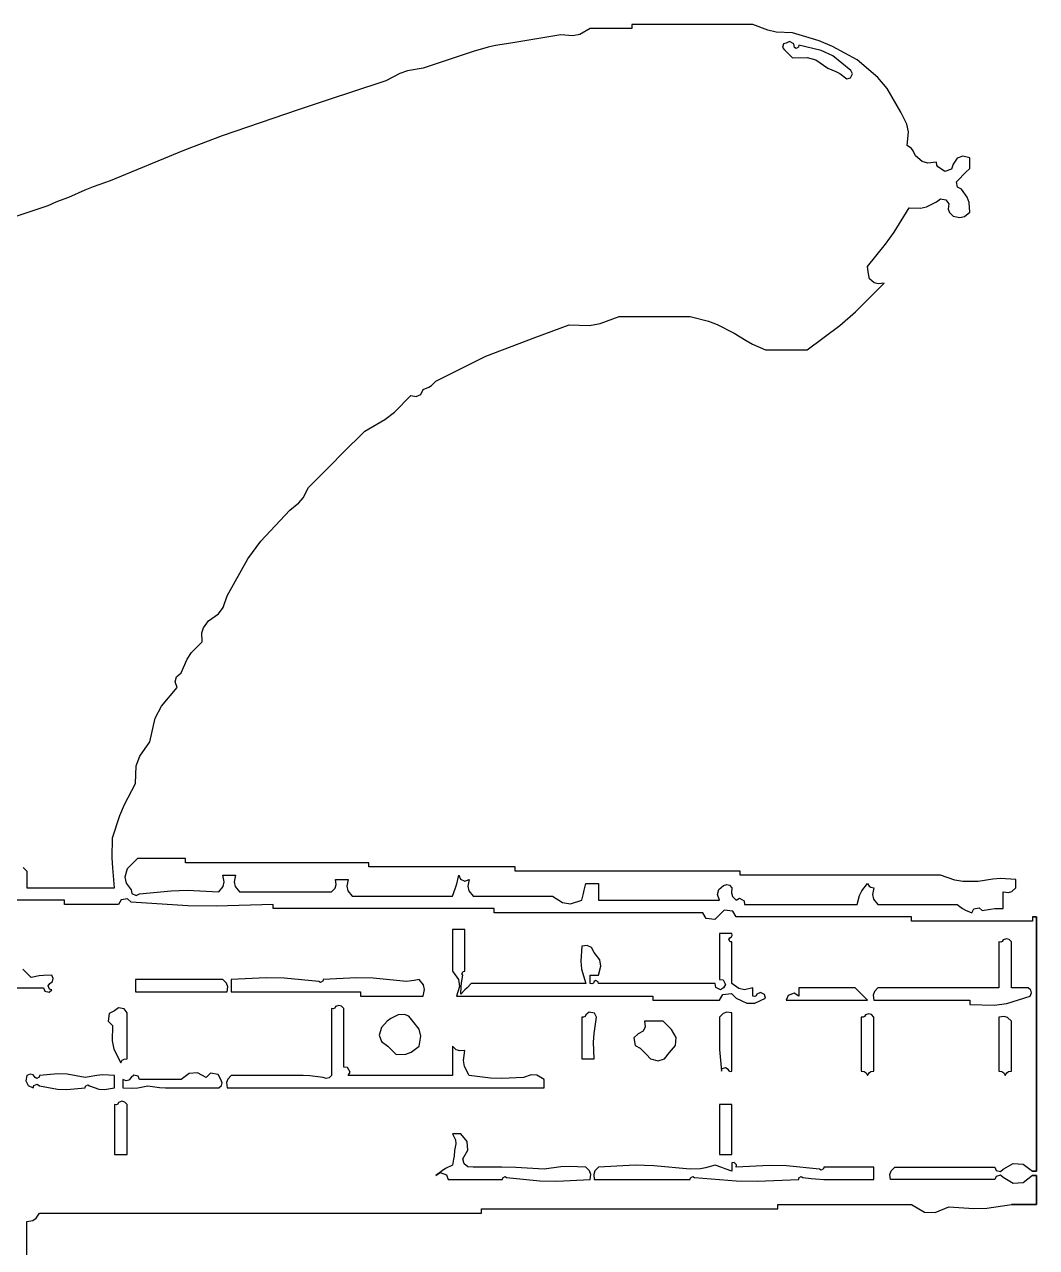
# Model space of a CAD drawing. Header units: metres. Extents: x 1 to 830, y -1 to 533.
# Drawn here: x 587.4 to 830, y 234.7 to 528 of the extents above; entities that cross this region are included whole.
import ezdxf

# ---------------------------------------------------------------- set-up
doc = ezdxf.new("R2010")
doc.units = ezdxf.units.M

msp = doc.modelspace()

# ---------------------------------------------------------------- linework, layer by layer
for p, q in [((744.6, 528), (733, 528)), ((733, 528), (733, 527.6)), ((750.4, 528), (744.6, 528)), ((762, 528), (750.4, 528)), ((765.619736, 526.593761), (762, 528)), ((716, 525.5), (711.2, 524.7)), ((718.851737, 525.240006), (716, 525.5)), ((720.505194, 525.594318), (718.851737, 525.240006)), ((723, 527), (720.505194, 525.594318)), ((727, 527), (723, 527)), ((729, 527), (727, 527)), ((733, 527), (729, 527)), ((733, 527.6), (733, 527.4)), ((733, 527.4), (733, 527)), ((767.620537, 526.17254), (765.619736, 526.593761)), ((771.5, 526), (767.620537, 526.17254)), ((777.939123, 524.066688), (771.5, 526)), ((698.544694, 522.51742), (695, 521.5)), ((700.358017, 522.920381), (698.544694, 522.51742)), ((704, 523.5), (700.358017, 522.920381)), ((708.8, 524.3), (704, 523.5)), ((711.2, 524.7), (708.8, 524.3)), ((769.387057, 523.344113), (769.103178, 522.492476)), ((769.103178, 522.492476), (769.5, 522)), ((770, 523.5), (769.387057, 523.344113)), ((770.810619, 523.878018), (770, 523.5)), ((771.816043, 523.375306), (770.810619, 523.878018)), ((772, 522.5), (771.816043, 523.375306)), ((772.385435, 522.273197), (772, 522.5)), ((772.950181, 522.55557), (772.385435, 522.273197)), ((773, 523), (772.950181, 522.55557)), ((778.407655, 521.768225), (773, 523)), ((781.107934, 522.737832), (777.939123, 524.066688)), ((787, 519.5), (781.107934, 522.737832)), ((690.2, 519.9), (687.8, 519.1)), ((695, 521.5), (690.2, 519.9)), ((769.5, 522), (770.3, 521.2)), ((770.3, 521.2), (770.7, 520.8)), ((770.7, 520.8), (771.5, 520)), ((771.5, 520), (775.042865, 520.090056)), ((775.042865, 520.090056), (777.070042, 519.493827)), ((777.070042, 519.493827), (780, 517.5)), ((781.156506, 520.448776), (778.407655, 521.768225)), ((785.5, 517), (781.156506, 520.448776)), ((791.960298, 515.253184), (787, 519.5)), ((677.38407, 516.216994), (674, 514.5)), ((679.262547, 516.843153), (677.38407, 516.216994)), ((683, 517.5), (679.262547, 516.843153)), ((687.8, 519.1), (683, 517.5)), ((780, 517.5), (781.905003, 516.718358)), ((781.905003, 516.718358), (782.829925, 516.204512)), ((782.829925, 516.204512), (784.5, 515)), ((785.375306, 515.183957), (785.878018, 516.189381)), ((785.878018, 516.189381), (785.5, 517)), ((674, 514.5), (665.6, 511.7)), ((784.5, 515), (785.375306, 515.183957)), ((794.173112, 512.618881), (791.960298, 515.253184)), ((665.6, 511.7), (661.4, 510.3)), ((797.5, 507), (794.173112, 512.618881)), ((653, 507.5), (634.799822, 501.25552)), ((661.4, 510.3), (653, 507.5)), ((798.933458, 504.076783), (797.5, 507)), ((799.277114, 502.243949), (798.933458, 504.076783)), ((799, 499), (799.277114, 502.243949)), ((634.799822, 501.25552), (625.782871, 497.849116)), ((800.014744, 498.218786), (799, 499)), ((625.782871, 497.849116), (608, 490.5)), ((800.460589, 497.66148), (800.014744, 498.218786)), ((801, 496.5), (800.460589, 497.66148)), ((802.569958, 495.123326), (801, 496.5)), ((810.974073, 495.903988), (810, 494.5)), ((812.342939, 496.417313), (810.974073, 495.903988)), ((814, 496), (812.342939, 496.417313)), ((814, 495), (814, 496)), ((803.931499, 494.714864), (802.569958, 495.123326)), ((806, 495), (803.931499, 494.714864)), ((806.096452, 494.285369), (806, 495)), ((806.377438, 493.86389), (806.096452, 494.285369)), ((807, 493.5), (806.377438, 493.86389)), ((808.033404, 492.770565), (807, 493.5)), ((809.610937, 493.296409), (808.033404, 492.770565)), ((810, 494.5), (809.610937, 493.296409)), ((813, 492.5), (814, 493.5)), ((814, 494.5), (814, 495)), ((814, 493.5), (814, 494.5)), ((608, 490.5), (603.928905, 489.09068)), ((810.83607, 490.225922), (811.5, 491)), ((811.089419, 488.959176), (810.83607, 490.225922)), ((811.5, 491), (812.5, 492)), ((812.5, 492), (813, 492.5)), ((601.919979, 488.28711), (598, 486.5)), ((603.928905, 489.09068), (601.919979, 488.28711)), ((812, 488.5), (811.089419, 488.959176)), ((813.389425, 486.615989), (812, 488.5)), ((593, 484.5), (582.2, 480.9)), ((594.974874, 485.360158), (593, 484.5)), ((595.976706, 485.760891), (594.974874, 485.360158)), ((598, 486.5), (595.976706, 485.760891)), ((795.841612, 478.17109), (799.5, 484)), ((799.5, 484), (802.167326, 483.926708)), ((802.167326, 483.926708), (803.63452, 484.265291)), ((803.63452, 484.265291), (806, 485.5)), ((806, 485.5), (806.993591, 486.20198)), ((806.993591, 486.20198), (808.287786, 485.986281)), ((808.287786, 485.986281), (809, 485)), ((809, 485), (808.857211, 483.743174)), ((813.85472, 485.336428), (813.389425, 486.615989)), ((814, 483), (813.85472, 485.336428)), ((808.857211, 483.743174), (809.131673, 482.919788)), ((809.131673, 482.919788), (810, 482)), ((810, 482), (811.618374, 481.682407)), ((811.618374, 481.682407), (812.721479, 481.958183)), ((812.721479, 481.958183), (814, 483)), ((793.82733, 475.351095), (795.841612, 478.17109)), ((789.5, 470), (793.82733, 475.351095)), ((789.644637, 468.792076), (789.5, 470)), ((789.74506, 468.18954), (789.644637, 468.792076)), ((790, 467), (789.74506, 468.18954)), ((791.096318, 466.041831), (790, 467)), ((786.600962, 459.062906), (793.5, 466)), ((792.062962, 465.765647), (791.096318, 466.041831)), ((793.5, 466), (792.062962, 465.765647)), ((725.450403, 456.273395), (730, 458)), ((730, 458), (736.8, 458)), ((736.8, 458), (740.2, 458)), ((740.2, 458), (747, 458)), ((747, 458), (751.343207, 456.843905)), ((782.859259, 455.826838), (786.600962, 459.062906)), ((709.996958, 453.008125), (718, 456)), ((718, 456), (722.863653, 455.842271)), ((722.863653, 455.842271), (725.450403, 456.273395)), ((751.343207, 456.843905), (753.488442, 456.026673)), ((753.488442, 456.026673), (757.5, 454)), ((775, 450), (782.859259, 455.826838)), ((705.99695, 451.508122), (709.996958, 453.008125)), ((757.5, 454), (760.373095, 452.181945)), ((760.373095, 452.181945), (761.889614, 451.373135)), ((698, 448.5), (705.99695, 451.508122)), ((761.889614, 451.373135), (765, 450)), ((765, 450), (769, 450)), ((769, 450), (771, 450)), ((771, 450), (775, 450)), ((690.8, 444.9), (693.2, 446.1)), ((693.2, 446.1), (698, 448.5)), ((686, 442.5), (690.8, 444.9)), ((682.390448, 439.304824), (683, 440.5)), ((683, 440.5), (684.34922, 441.009514)), ((684.34922, 441.009514), (685.010749, 441.450533)), ((685.010749, 441.450533), (686, 442.5)), ((676.102521, 435.033936), (680, 439)), ((680, 439), (681.321872, 438.770536)), ((681.321872, 438.770536), (682.390448, 439.304824)), ((673.820988, 433.270933), (676.102521, 435.033936)), ((669, 430.5), (673.820988, 433.270933)), ((663.6, 425.1), (669, 430.5)), ((655.5, 417), (660.9, 422.4)), ((660.9, 422.4), (663.6, 425.1)), ((654.196405, 414.474007), (655.5, 417)), ((653.217836, 413.277978), (654.196405, 414.474007)), ((644.055961, 404.082432), (651, 411.5)), ((651, 411.5), (653.217836, 413.277978)), ((640.968587, 399.863021), (644.055961, 404.082432)), ((636, 391), (640.968587, 399.863021)), ((635.046336, 388.155615), (636, 391)), ((633.963583, 386.711945), (635.046336, 388.155615)), ((630.298142, 383.292506), (631.5, 385)), ((631.5, 385), (633.963583, 386.711945)), ((629.936519, 382.087096), (630.298142, 383.292506)), ((630, 380), (629.936519, 382.087096)), ((627.45862, 377.442387), (630, 380)), ((625, 372.5), (626.38342, 375.829587)), ((626.38342, 375.829587), (627.45862, 377.442387)), ((623.865158, 371.587787), (625, 372.5)), ((623.518379, 370.37406), (623.865158, 371.587787)), ((624, 369), (623.518379, 370.37406)), ((620.239411, 364.566269), (624, 369)), ((618.790631, 361.66871), (620.239411, 364.566269)), ((617.5, 356), (618.790631, 361.66871)), ((615.036872, 352.551377), (617.5, 356)), ((614.22507, 350.231943), (615.036872, 352.551377)), ((614, 346), (614.22507, 350.231943)), ((611.422737, 340.976285), (614, 346)), ((610.31077, 338.348001), (611.422737, 340.976285)), ((608.5, 333), (610.31077, 338.348001)), ((608.479456, 328.195879), (608.5, 333)), ((587.080212, 325.868327), (588, 325)), ((608.579878, 325.78576), (608.479456, 328.195879)), ((609, 321), (608.579878, 325.78576)), ((613, 326.5), (612, 325.5)), ((613.5, 327), (613, 326.5)), ((614.5, 328), (613.5, 327)), ((619.1, 328), (614.5, 328)), ((621.4, 328), (619.1, 328)), ((626, 328), (621.4, 328)), ((626, 327.6), (626, 328)), ((626, 327.4), (626, 327.6)), ((626, 327), (626, 327.4)), ((643.6, 327), (626, 327)), ((652.4, 327), (643.6, 327)), ((670, 327), (652.4, 327)), ((670, 326.6), (670, 327)), ((670, 326.4), (670, 326.6)), ((670, 326), (670, 326.4)), ((684, 326), (670, 326)), ((691, 326), (684, 326)), ((705, 326), (691, 326)), ((705, 325.6), (705, 326)), ((705, 325.4), (705, 325.6)), ((588, 325), (588, 323.4)), ((588, 323.4), (588, 322.6)), ((612, 325.5), (611.482656, 323.527095)), ((611.482656, 323.527095), (611.763642, 322.122165)), ((635.317593, 322.381626), (635, 324)), ((635, 324), (636.2, 324)), ((636.2, 324), (636.8, 324)), ((636.8, 324), (638, 324)), ((638, 324), (637.682407, 322.381626)), ((662.142789, 321.743174), (662, 323)), ((662, 323), (663.2, 323)), ((663.2, 323), (663.8, 323)), ((663.8, 323), (665, 323)), ((665, 323), (664.682407, 321.381626)), ((691.07889, 321.954843), (691.5, 324)), ((691.5, 324), (691.955156, 323.023868)), ((691.955156, 323.023868), (692.99721, 322.607047)), ((692.99721, 322.607047), (694, 323)), ((694, 323), (693.682407, 321.381626)), ((705, 325), (705, 325.4)), ((726.6, 325), (705, 325)), ((737.4, 325), (726.6, 325)), ((759, 325), (737.4, 325)), ((759, 324.6), (759, 325)), ((759, 324.4), (759, 324.6)), ((759, 324), (759, 324.4)), ((778.2, 324), (759, 324)), ((787.8, 324), (778.2, 324)), ((807, 324), (787.8, 324)), ((810.453672, 322.820107), (807, 324)), ((812.350345, 322.503995), (810.453672, 322.820107)), ((819.560289, 323.069511), (816, 322.5)), ((821.398536, 323.171636), (819.560289, 323.069511)), ((825, 323), (821.398536, 323.171636)), ((825, 322.2), (825, 323)), ((588, 322.6), (588, 321)), ((588, 321), (596.4, 321)), ((596.4, 321), (600.6, 321)), ((600.6, 321), (609, 321)), ((611.763642, 322.122165), (613, 320.5)), ((613, 320.5), (613.183957, 319.624694)), ((615, 319.5), (622.562645, 320.278717)), ((622.562645, 320.278717), (626.406866, 320.379881)), ((626.406866, 320.379881), (634, 320)), ((634, 320), (635.041817, 321.278521)), ((635.041817, 321.278521), (635.317593, 322.381626)), ((637.682407, 322.381626), (637.958183, 321.278521)), ((637.958183, 321.278521), (639, 320)), ((639, 320), (647.8, 320)), ((647.8, 320), (652.2, 320)), ((652.2, 320), (661, 320)), ((661, 320), (661.868327, 320.919788)), ((661.868327, 320.919788), (662.142789, 321.743174)), ((664.682407, 321.381626), (664.958183, 320.278521)), ((664.958183, 320.278521), (666, 319)), ((690, 319), (690.774205, 320.939228)), ((690.774205, 320.939228), (691.07889, 321.954843)), ((693.682407, 321.381626), (693.958183, 320.278521)), ((693.958183, 320.278521), (695, 319)), ((721.4, 319.6), (721.6, 320.4)), ((721.6, 320.4), (722, 322)), ((722, 322), (723.2, 322)), ((723.2, 322), (723.8, 322)), ((723.8, 322), (725, 322)), ((725, 322), (725, 320.4)), ((725, 320.4), (725, 319.6)), ((753.518379, 319.37406), (753.865158, 320.587787)), ((753.865158, 320.587787), (755, 321.5)), ((755, 321.5), (755.774603, 321.782824)), ((755.774603, 321.782824), (756.44962, 321.61407)), ((756.44962, 321.61407), (757, 321)), ((757, 321), (756.857211, 319.743174)), ((756.857211, 319.743174), (757.131673, 318.919788)), ((787.555248, 319.166033), (788.100322, 320.256182)), ((788.100322, 320.256182), (789.5, 322)), ((789.5, 322), (789.86389, 321.377438)), ((789.86389, 321.377438), (790.285369, 321.096452)), ((790.285369, 321.096452), (791, 321)), ((791, 321), (790.682407, 319.381626)), ((816, 322.5), (812.350345, 322.503995)), ((822, 318.4), (822, 320)), ((822, 320), (823.256826, 319.857211)), ((823.256826, 319.857211), (824.080212, 320.131673)), ((824.080212, 320.131673), (825, 321)), ((825, 321.8), (825, 322.2)), ((825, 321), (825, 321.8)), ((597, 318), (584.2, 318)), ((597, 317.6), (597, 318)), ((597, 317.4), (597, 317.6)), ((597, 317), (597, 317.4)), ((602.2, 317), (597, 317)), ((604.8, 317), (602.2, 317)), ((610, 317), (604.8, 317)), ((610.573864, 318.072697), (610, 317)), ((612.109253, 318.328596), (610.573864, 318.072697)), ((613, 317.5), (612.109253, 318.328596)), ((626.577476, 316.692446), (613, 317.5)), ((613.183957, 319.624694), (614.189381, 319.121982)), ((614.189381, 319.121982), (615, 319.5)), ((647, 317), (633.404649, 316.592046)), ((647, 316.6), (647, 317)), ((666, 319), (675.6, 319)), ((675.6, 319), (680.4, 319)), ((680.4, 319), (690, 319)), ((695, 319), (702.6, 319)), ((702.6, 319), (706.4, 319)), ((706.4, 319), (714, 319)), ((714, 319), (716.362929, 317.445469)), ((716.362929, 317.445469), (718.29632, 317.16927)), ((718.29632, 317.16927), (721, 318)), ((721, 318), (721.4, 319.6)), ((725, 319.6), (725, 318)), ((725, 318), (736.6, 318)), ((736.6, 318), (742.4, 318)), ((742.4, 318), (754, 318)), ((754, 318), (753.518379, 319.37406)), ((757.131673, 318.919788), (758, 318)), ((758, 318), (758.76883, 318.457056)), ((758.76883, 318.457056), (759.904347, 317.889298)), ((759.904347, 317.889298), (760, 317)), ((760, 317), (770.8, 317)), ((770.8, 317), (776.2, 317)), ((776.2, 317), (787, 317)), ((787, 317), (787.555248, 319.166033)), ((790.682407, 319.381626), (790.958183, 318.278521)), ((790.958183, 318.278521), (792, 317)), ((792, 317), (799.6, 317)), ((799.6, 317), (803.4, 317)), ((803.4, 317), (811, 317)), ((811, 317), (812.263382, 315.998068)), ((822, 317.6), (822, 318.4)), ((822, 316), (822, 317.6)), ((633.404649, 316.592046), (626.577476, 316.692446)), ((647, 316.4), (647, 316.6)), ((647, 316), (647, 316.4)), ((668.2, 316), (647, 316)), ((678.8, 316), (668.2, 316)), ((700, 316), (678.8, 316)), ((700, 315.6), (700, 316)), ((700, 315.4), (700, 315.6)), ((700, 315), (700, 315.4)), ((720, 315), (700, 315)), ((730, 315), (720, 315)), ((750, 315), (730, 315)), ((750.803944, 313.602261), (750, 315)), ((754, 314.5), (752.876734, 313.343163)), ((755.123266, 315.656837), (754, 314.5)), ((757.196056, 315.397739), (755.123266, 315.656837)), ((758, 314), (757.196056, 315.397739)), ((774.8, 314), (758, 314)), ((783.2, 314), (774.8, 314)), ((800, 314), (783.2, 314)), ((800, 313.6), (800, 314)), ((812.263382, 315.998068), (812.995388, 315.579779)), ((812.995388, 315.579779), (814.5, 315)), ((814.5, 315), (814.952902, 315.913717)), ((814.952902, 315.913717), (816.230507, 316.169238)), ((816.230507, 316.169238), (817, 315.5)), ((817, 315.5), (818.97386, 315.879309)), ((818.97386, 315.879309), (819.990115, 315.980935)), ((819.990115, 315.980935), (822, 316)), ((830, 314), (829, 314)), ((829, 314), (830, 314)), ((830, 314), (829, 314)), ((829, 314), (829, 313.6)), ((830, 253), (830, 314)), ((830, 314), (830, 253)), ((830, 253), (830, 314)), ((691.2, 311), (690, 311)), ((690, 311), (690, 307)), ((691.8, 311), (691.2, 311)), ((693, 311), (691.8, 311)), ((693, 307), (693, 311)), ((752.876734, 313.343163), (750.803944, 313.602261)), ((800, 313.4), (800, 313.6)), ((800, 313), (800, 313.4)), ((811.6, 313), (800, 313)), ((817.4, 313), (811.6, 313)), ((829, 313), (817.4, 313)), ((829, 313.6), (829, 313.4)), ((829, 313.4), (829, 313)), ((755.2, 310), (754, 310)), ((754, 310), (754, 305.6)), ((755.8, 310), (755.2, 310)), ((757, 310), (755.8, 310)), ((756.273197, 308.614565), (756.5, 309)), ((756.55557, 308.049819), (756.273197, 308.614565)), ((756.5, 309), (756.890924, 309.217206)), ((757, 308), (756.55557, 308.049819)), ((756.890924, 309.217206), (757.06079, 309.556937)), ((757.06079, 309.556937), (757, 310)), ((757, 304), (757, 308)), ((821.443063, 307.93921), (821, 308)), ((821, 308), (821, 303.6)), ((821.782794, 308.109076), (821.443063, 307.93921)), ((822, 308.5), (821.782794, 308.109076)), ((822.774603, 308.782824), (822, 308.5)), ((823.44962, 308.61407), (822.774603, 308.782824)), ((824, 308), (823.44962, 308.61407)), ((824, 303.6), (824, 308)), ((690, 307), (690, 305)), ((693, 305), (693, 307)), ((721, 307), (720.745506, 303.386797)), ((722.329188, 307.18237), (721, 307)), ((723.348383, 306.672772), (722.329188, 307.18237)), ((724, 305.5), (723.348383, 306.672772)), ((725.306237, 303.685133), (724, 305.5)), ((754, 305.6), (754, 303.4)), ((690, 305), (690, 301)), ((693, 301), (693, 305)), ((720.745506, 303.386797), (720.958571, 301.469211)), ((725, 300), (725.583805, 302.158512)), ((725.583805, 302.158512), (725.306237, 303.685133)), ((754, 303.4), (754, 299)), ((757, 302), (757, 304)), ((821, 303.6), (821, 301.4)), ((824, 301.4), (824, 303.6)), ((587.8, 300.7), (587, 301.5)), ((588.2, 300.3), (587.8, 300.7)), ((589, 299.5), (588.2, 300.3)), ((590.97386, 299.879309), (589, 299.5)), ((591.990115, 299.980935), (590.97386, 299.879309)), ((594, 300), (591.990115, 299.980935)), ((594.313752, 299.237399), (594, 300)), ((594.135711, 298.525235), (594.313752, 299.237399)), ((645.391884, 299.419869), (637, 299)), ((649.637608, 299.31878), (645.391884, 299.419869)), ((658, 298.5), (649.637608, 299.31878)), ((666.992503, 299.399875), (659, 299)), ((671.037463, 299.298751), (666.992503, 299.399875)), ((679, 298.5), (671.037463, 299.298751)), ((690, 301), (691.428159, 299.030137)), ((692.164308, 298.220306), (692.5, 300)), ((692.273197, 300.385435), (692.55557, 300.950181)), ((692.5, 300), (692.273197, 300.385435)), ((692.55557, 300.950181), (693, 301)), ((720.958571, 301.469211), (722, 298)), ((723, 299.2), (723, 300)), ((723, 300), (723.8, 300)), ((723, 298.8), (723, 299.2)), ((723.8, 300), (724.2, 300)), ((724.2, 300), (725, 300)), ((757, 298), (757, 302)), ((821, 301.4), (821, 297)), ((824, 297), (824, 301.4)), ((581.2, 297), (592, 297)), ((592, 297), (592.286158, 296.226622)), ((592.286158, 296.226622), (593.383565, 295.95227)), ((593.103178, 297.507524), (593.5, 298)), ((593.387057, 296.655887), (593.103178, 297.507524)), ((593.383565, 295.95227), (594, 296.5)), ((594, 296.5), (593.387057, 296.655887)), ((593.5, 298), (594.135711, 298.525235)), ((622.4, 299), (614, 299)), ((614, 299), (614, 297.8)), ((614, 297.8), (614, 297.2)), ((614, 297.2), (614, 296)), ((626.6, 299), (622.4, 299)), ((635, 299), (626.6, 299)), ((635.868327, 298.080212), (635, 299)), ((636.142789, 297.256826), (635.868327, 298.080212)), ((636, 296), (636.142789, 297.256826)), ((637, 299), (637, 297.8)), ((637, 297.8), (637, 297.2)), ((637, 297.2), (637, 296)), ((658.385435, 298.273197), (658, 298.5)), ((658.950181, 298.55557), (658.385435, 298.273197)), ((659, 299), (658.950181, 298.55557)), ((680.207924, 298.644637), (679, 298.5)), ((680.81046, 298.74506), (680.207924, 298.644637)), ((682, 299), (680.81046, 298.74506)), ((683.041817, 297.721479), (682, 299)), ((683, 295), (683.317593, 296.618374)), ((683.317593, 296.618374), (683.041817, 297.721479)), ((691.712087, 297.326571), (691, 295)), ((691.428159, 299.030137), (691.712087, 297.326571)), ((692, 295.5), (692.06316, 297.309975)), ((693, 296.5), (692, 295.5)), ((692.06316, 297.309975), (692.164308, 298.220306)), ((693.5, 297), (693, 296.5)), ((694.5, 298), (693.5, 297)), ((705.5, 298), (694.5, 298)), ((711, 298), (705.5, 298)), ((722, 298), (711, 298)), ((723, 298), (723, 298.8)), ((723.443063, 297.93921), (723, 298)), ((723.782794, 298.109076), (723.443063, 297.93921)), ((724, 298.5), (723.782794, 298.109076)), ((724.385435, 298.726803), (724, 298.5)), ((724.950181, 298.44443), (724.385435, 298.726803)), ((725, 298), (724.950181, 298.44443)), ((736.2, 298), (725, 298)), ((741.8, 298), (736.2, 298)), ((753, 298), (741.8, 298)), ((753.095653, 297.110702), (753, 298)), ((754.23117, 296.542944), (753.095653, 297.110702)), ((754, 299), (754.889298, 298.904347)), ((755, 297), (754.23117, 296.542944)), ((754.889298, 298.904347), (755.457056, 297.76883)), ((755.457056, 297.76883), (755, 297)), ((758.651852, 296.803595), (757, 298)), ((760.015058, 296.530954), (758.651852, 296.803595)), ((762, 297), (760.015058, 296.530954)), ((762, 296.2), (762, 297)), ((778.4, 297), (773, 297)), ((773, 297), (773, 296.2)), ((781.1, 297), (778.4, 297)), ((786.5, 297), (781.1, 297)), ((787.7, 295.8), (786.5, 297)), ((792, 297), (791.131673, 296.080212)), ((803.6, 297), (792, 297)), ((809.4, 297), (803.6, 297)), ((821, 297), (809.4, 297)), ((825.6, 297), (824, 297)), ((826.4, 297), (825.6, 297)), ((828, 297), (826.4, 297)), ((828.61407, 296.44962), (828, 297)), ((828.782824, 295.774603), (828.61407, 296.44962)), ((614, 296), (622.8, 296)), ((622.8, 296), (627.2, 296)), ((627.2, 296), (636, 296)), ((637, 296), (649.4, 296)), ((649.4, 296), (655.6, 296)), ((655.6, 296), (668, 296)), ((668, 296), (668, 295.6)), ((668, 295.6), (668, 295.4)), ((668, 295.4), (668, 295)), ((668, 295), (674, 295)), ((674, 295), (677, 295)), ((677, 295), (683, 295)), ((691, 295), (709.8, 295)), ((709.8, 295), (719.2, 295)), ((719.2, 295), (738, 295)), ((738, 295), (738, 294.6)), ((738, 294.6), (738, 294.4)), ((738, 294.4), (738, 294)), ((738, 294), (744.4, 294)), ((744.4, 294), (747.6, 294)), ((747.6, 294), (754, 294)), ((754, 294), (754.803944, 295.397739)), ((754.803944, 295.397739), (756.876734, 295.656837)), ((756.876734, 295.656837), (758, 294.5)), ((758, 294.5), (760.541644, 293.325247)), ((760.541644, 293.325247), (762.458356, 293.325247)), ((762, 295.8), (762, 296.2)), ((762, 295), (762, 295.8)), ((762.443063, 294.93921), (762, 295)), ((762.782794, 295.109076), (762.443063, 294.93921)), ((762.458356, 293.325247), (765, 294.5)), ((763, 295.5), (762.782794, 295.109076)), ((763.810619, 295.878018), (763, 295.5)), ((764.816043, 295.375306), (763.810619, 295.878018)), ((765, 294.5), (764.816043, 295.375306)), ((770.432601, 295.188636), (770, 294)), ((770, 294), (777.8, 294)), ((771.940737, 295.691348), (770.432601, 295.188636)), ((773, 295), (771.940737, 295.691348)), ((773, 296.2), (773, 295.8)), ((773, 295.8), (773, 295)), ((777.8, 294), (781.7, 294)), ((781.7, 294), (789.5, 294)), ((788.3, 295.2), (787.7, 295.8)), ((789.5, 294), (788.3, 295.2)), ((791.131673, 296.080212), (790.857211, 295.256826)), ((790.857211, 295.256826), (791, 294)), ((791, 294), (800.2, 294)), ((800.2, 294), (804.8, 294)), ((804.8, 294), (814, 294)), ((814, 294), (814, 293.6)), ((814, 293.6), (814, 293.4)), ((814, 293.4), (814, 293)), ((822.906583, 293.269774), (828.5, 295)), ((828.5, 295), (828.782824, 295.774603)), ((607.759388, 290.821117), (607.4991, 288.999099)), ((609, 291.5), (607.759388, 290.821117)), ((609.993591, 292.20198), (609, 291.5)), ((611.287786, 291.986281), (609.993591, 292.20198)), ((612, 291), (611.287786, 291.986281)), ((612, 286.6), (612, 291)), ((661.443063, 291.93921), (661, 292)), ((661, 292), (661, 285.6)), ((661.782794, 292.109076), (661.443063, 291.93921)), ((662, 292.5), (661.782794, 292.109076)), ((662.774603, 292.782824), (662, 292.5)), ((663.44962, 292.61407), (662.774603, 292.782824)), ((664, 292), (663.44962, 292.61407)), ((664, 286.4), (664, 292)), ((677, 290.5), (675.209173, 289.609528)), ((678.519684, 290.602768), (677, 290.5)), ((679.526361, 290.171335), (678.519684, 290.602768)), ((722, 290.5), (721.782794, 290.109076)), ((722.769493, 291.169238), (722, 290.5)), ((724.047098, 290.913717), (722.769493, 291.169238)), ((724.5, 290), (724.047098, 290.913717)), ((754.919788, 290.868327), (754, 290)), ((755.743174, 291.142789), (754.919788, 290.868327)), ((757, 291), (755.743174, 291.142789)), ((757, 285.4), (757, 291)), ((789, 290.5), (788.782794, 290.109076)), ((789.774603, 290.782824), (789, 290.5)), ((790.44962, 290.61407), (789.774603, 290.782824)), ((791, 290), (790.44962, 290.61407)), ((814, 293), (819.852954, 292.848584)), ((819.852954, 292.848584), (822.906583, 293.269774)), ((607.4991, 288.999099), (608.5, 288)), ((608.5, 288), (608.412666, 284.313216)), ((673, 287.5), (672.478845, 285.67561)), ((674.356285, 288.969861), (673, 287.5)), ((675.209173, 289.609528), (674.356285, 288.969861)), ((680.5, 289), (679.526361, 290.171335)), ((682.047258, 287.069717), (680.5, 289)), ((721.443063, 289.93921), (721, 290)), ((721, 290), (721, 286)), ((721.782794, 290.109076), (721.443063, 289.93921)), ((723.934419, 286.03514), (724.5, 290)), ((736.229464, 287.678128), (735.695176, 286.609552)), ((737.8, 289), (736, 289)), ((736, 289), (736.229464, 287.678128)), ((738.7, 289), (737.8, 289)), ((740.5, 289), (738.7, 289)), ((741.3, 288.2), (740.5, 289)), ((741.7, 287.8), (741.3, 288.2)), ((742.5, 287), (741.7, 287.8)), ((754, 290), (754, 284.8)), ((788.443063, 289.93921), (788, 290)), ((788, 290), (788, 284.8)), ((788.782794, 290.109076), (788.443063, 289.93921)), ((791, 284.8), (791, 290)), ((822.256826, 290.142789), (821, 290)), ((821, 290), (821, 284.8)), ((823.080212, 289.868327), (822.256826, 290.142789)), ((824, 289), (823.080212, 289.868327)), ((824, 284.2), (824, 289)), ((612, 284.4), (612, 286.6)), ((661, 285.6), (661, 282.4)), ((664, 283.6), (664, 286.4)), ((672.478845, 285.67561), (672.988442, 284.146819)), ((682, 283), (682.456859, 285.431312)), ((682.456859, 285.431312), (682.047258, 287.069717)), ((721, 286), (721, 284)), ((723.832737, 284.001503), (723.934419, 286.03514)), ((734.5, 286), (733.519519, 284.980855)), ((733.519519, 284.980855), (733.773377, 283.203844)), ((735.695176, 286.609552), (734.5, 286)), ((743.61671, 285.093968), (742.5, 287)), ((743.442114, 283.173412), (743.61671, 285.093968)), ((754, 284.8), (754, 282.2)), ((757, 282.6), (757, 285.4)), ((788, 284.8), (788, 282.2)), ((791, 282.2), (791, 284.8)), ((821, 284.8), (821, 282.2)), ((608.412666, 284.313216), (608.859424, 282.302804)), ((608.859424, 282.302804), (610.5, 279)), ((612, 280), (612, 284.4)), ((661, 282.4), (661, 276)), ((664, 278), (664, 283.6)), ((672.988442, 284.146819), (674.5, 283)), ((674.5, 283), (675.3, 282.2)), ((675.3, 282.2), (675.7, 281.8)), ((675.7, 281.8), (676.5, 281)), ((678.838046, 281.116361), (680.133324, 281.587371)), ((680.133324, 281.587371), (682, 283)), ((690.919788, 282.131673), (690, 283)), ((690, 283), (690, 280.2)), ((691.743174, 281.857211), (690.919788, 282.131673)), ((693, 282), (691.743174, 281.857211)), ((692.629277, 279.595304), (693, 282)), ((721, 284), (721, 280)), ((724, 280), (723.832737, 284.001503)), ((733.773377, 283.203844), (735, 282.5)), ((735, 282.5), (736, 281.5)), ((742, 281.5), (743.442114, 283.173412)), ((754, 282.2), (754.5, 277)), ((757, 277), (757, 282.6)), ((788, 282.2), (788, 277)), ((791, 277), (791, 282.2)), ((821, 282.2), (821, 277)), ((824, 281.8), (824, 284.2)), ((824, 277), (824, 281.8)), ((610.5, 279), (610.86389, 279.622562)), ((610.86389, 279.622562), (611.285369, 279.903548)), ((611.285369, 279.903548), (612, 280)), ((676.5, 281), (678.838046, 281.116361)), ((690, 280.2), (690, 278.8)), ((690, 278.8), (690, 276)), ((692.869415, 278.154478), (692.629277, 279.595304)), ((721, 280), (722.2, 280)), ((722.2, 280), (722.8, 280)), ((722.8, 280), (724, 280)), ((736, 281.5), (736.5, 281)), ((736.5, 281), (737.5, 280)), ((737.5, 280), (739.32439, 279.478845)), ((739.32439, 279.478845), (740.853181, 279.988442)), ((740.853181, 279.988442), (742, 281.5)), ((588, 276), (587.770536, 274.678128)), ((588.762601, 276.313752), (588, 276)), ((589.474765, 276.135711), (588.762601, 276.313752)), ((590, 275.5), (589.474765, 276.135711)), ((591, 276), (590.950181, 275.55557)), ((595.386741, 276.3956), (591, 276)), ((597.667238, 276.291941), (595.386741, 276.3956)), ((602, 275.5), (597.667238, 276.291941)), ((604.76368, 275.992011), (602, 275.5)), ((606.194448, 276.094209), (604.76368, 275.992011)), ((609, 276), (606.194448, 276.094209)), ((609, 274.8), (609, 276)), ((613.616435, 276.04773), (613, 275.5)), ((614.713842, 275.773378), (613.616435, 276.04773)), ((615, 275), (614.713842, 275.773378)), ((626.896229, 276.484694), (625, 275)), ((628.884184, 276.650357), (626.896229, 276.484694)), ((631, 275.5), (628.884184, 276.650357)), ((631.999099, 276.5009), (631, 275.5)), ((633.821117, 276.240612), (631.999099, 276.5009)), ((634.5, 275), (633.821117, 276.240612)), ((637, 276), (636.131673, 275.080212)), ((642.6, 276), (637, 276)), ((645.4, 276), (642.6, 276)), ((651, 276), (645.4, 276)), ((654.206243, 275.997262), (651, 276)), ((655.818368, 275.896504), (654.206243, 275.997262)), ((659, 275.5), (655.818368, 275.896504)), ((661, 276), (660.44962, 275.38593)), ((664.889298, 277.904347), (664, 278)), ((665.457056, 276.76883), (664.889298, 277.904347)), ((665, 276), (665.457056, 276.76883)), ((675, 276), (665, 276)), ((680, 276), (675, 276)), ((690, 276), (680, 276)), ((694, 276), (692.869415, 278.154478)), ((699.160344, 275.32855), (694, 276)), ((708.899656, 276.156739), (707, 275.5)), ((710.268008, 276.019904), (708.899656, 276.156739)), ((712, 275), (710.268008, 276.019904)), ((754.5, 277), (754.655887, 277.612943)), ((754.655887, 277.612943), (755.507524, 277.896822)), ((755.507524, 277.896822), (756, 277.5)), ((756, 277.5), (756.217206, 277.109076)), ((756.217206, 277.109076), (756.556937, 276.93921)), ((756.556937, 276.93921), (757, 277)), ((788, 277), (788.714631, 276.903548)), ((788.714631, 276.903548), (789.13611, 276.622562)), ((789.13611, 276.622562), (789.5, 276)), ((789.5, 276), (789.86389, 276.622562)), ((789.86389, 276.622562), (790.285369, 276.903548)), ((790.285369, 276.903548), (791, 277)), ((821, 277), (821.714631, 276.903548)), ((821.714631, 276.903548), (822.13611, 276.622562)), ((822.13611, 276.622562), (822.5, 276)), ((822.5, 276), (822.86389, 276.622562)), ((822.86389, 276.622562), (823.285369, 276.903548)), ((823.285369, 276.903548), (824, 277)), ((587.770536, 274.678128), (588.304824, 273.609552)), ((588.304824, 273.609552), (589.5, 273)), ((589.5, 273), (589.655887, 273.612943)), ((589.655887, 273.612943), (590.507524, 273.896822)), ((590.385435, 275.273197), (590, 275.5)), ((590.950181, 275.55557), (590.385435, 275.273197)), ((590.507524, 273.896822), (591, 273.5)), ((591, 273.5), (595.332762, 272.708059)), ((597.613259, 272.6044), (602, 273)), ((602, 273), (602.049819, 273.44443)), ((602.049819, 273.44443), (602.614565, 273.726803)), ((602.614565, 273.726803), (603, 273.5)), ((603, 273.5), (605.281552, 272.728949)), ((606.622295, 272.617221), (609, 273)), ((609, 274.2), (609, 274.8)), ((609, 273), (609, 274.2)), ((611.762601, 274.686248), (611, 275)), ((611, 275), (611, 274.2)), ((611, 274.2), (611, 273.8)), ((611, 273.8), (611, 273)), ((611, 273), (613.407789, 272.949495)), ((612.474765, 274.864289), (611.762601, 274.686248)), ((613, 275.5), (612.474765, 274.864289)), ((613.407789, 272.949495), (614.633781, 273.051661)), ((614.633781, 273.051661), (617, 273.5)), ((619, 275), (615, 275)), ((617, 273.5), (619.783113, 273.133555)), ((621, 275), (619, 275)), ((619.783113, 273.133555), (621.193058, 273.032845)), ((625, 275), (621, 275)), ((621.193058, 273.032845), (624, 273)), ((624, 273), (628, 273)), ((628, 273), (630, 273)), ((630, 273), (634, 273)), ((634, 273), (634.61407, 273.55038)), ((634.782824, 274.225397), (634.5, 275)), ((634.61407, 273.55038), (634.782824, 274.225397)), ((636.131673, 275.080212), (635.857211, 274.256826)), ((635.857211, 274.256826), (636, 273)), ((636, 273), (666.4, 273)), ((659.774603, 275.217176), (659, 275.5)), ((660.44962, 275.38593), (659.774603, 275.217176)), ((666.4, 273), (681.6, 273)), ((681.6, 273), (712, 273)), ((701.803327, 275.226897), (699.160344, 275.32855)), ((707, 275.5), (701.803327, 275.226897)), ((712, 274.2), (712, 275)), ((712, 273.8), (712, 274.2)), ((712, 273), (712, 273.8)), ((595.332762, 272.708059), (597.613259, 272.6044)), ((605.281552, 272.728949), (606.622295, 272.617221)), ((609.443063, 268.93921), (609, 269)), ((609, 269), (609, 264.2)), ((609.782794, 269.109076), (609.443063, 268.93921)), ((610, 269.5), (609.782794, 269.109076)), ((610.774603, 269.782824), (610, 269.5)), ((611.44962, 269.61407), (610.774603, 269.782824)), ((612, 269), (611.44962, 269.61407)), ((612, 264.2), (612, 269)), ((755.2, 269), (754, 269)), ((754, 269), (754, 264.2)), ((755.8, 269), (755.2, 269)), ((757, 269), (755.8, 269)), ((757, 264.2), (757, 269)), ((609, 264.2), (609, 261.8)), ((612, 261.8), (612, 264.2)), ((754, 264.2), (754, 261.8)), ((757, 261.8), (757, 264.2)), ((609, 261.8), (609, 257)), ((612, 257), (612, 261.8)), ((690.8, 262), (690, 262)), ((690, 262), (690.69763, 260.546276)), ((691.2, 262), (690.8, 262)), ((692, 262), (691.2, 262)), ((693.500208, 260.116021), (692, 262)), ((754, 261.8), (754, 257)), ((757, 257), (757, 261.8)), ((690.818325, 259.580718), (690.5, 258)), ((690.69763, 260.546276), (690.818325, 259.580718)), ((692.5, 256), (693.667684, 258.106303)), ((693.667684, 258.106303), (693.500208, 260.116021)), ((609, 257), (610.2, 257)), ((610.2, 257), (610.8, 257)), ((610.8, 257), (612, 257)), ((690.284471, 255.885307), (690, 254.5)), ((690.385206, 256.590453), (690.284471, 255.885307)), ((690.5, 258), (690.385206, 256.590453)), ((692.849651, 254.768032), (692.5, 256)), ((754, 257), (755.2, 257)), ((755.2, 257), (755.8, 257)), ((755.8, 257), (757, 257)), ((687.505013, 253.137952), (686, 252)), ((686, 252), (687.059263, 252.691348)), ((687.059263, 252.691348), (688.567399, 252.188636)), ((688.317622, 253.645832), (687.505013, 253.137952)), ((690, 254.5), (688.317622, 253.645832)), ((693.721328, 254.070691), (692.849651, 254.768032)), ((695, 254), (693.721328, 254.070691)), ((701.802925, 254.014629), (695, 254)), ((705.209695, 253.914429), (701.802925, 254.014629)), ((712, 253.5), (705.209695, 253.914429)), ((715.96486, 254.065581), (712, 253.5)), ((717.998497, 254.167263), (715.96486, 254.065581)), ((722, 254), (717.998497, 254.167263)), ((722.868327, 253.080212), (722, 254)), ((723.142789, 252.256826), (722.868327, 253.080212)), ((723, 251), (723.142789, 252.256826)), ((724.131673, 253.080212), (723.857211, 252.256826)), ((723.857211, 252.256826), (724, 251)), ((725, 254), (724.131673, 253.080212)), ((733.791275, 254.439862), (725, 254)), ((738.237785, 254.338804), (733.791275, 254.439862)), ((747, 253.5), (738.237785, 254.338804)), ((749.430892, 253.603755), (747, 253.5)), ((750.666858, 253.809749), (749.430892, 253.603755)), ((753, 254.5), (750.666858, 253.809749)), ((754.599894, 253.899717), (753, 254.5)), ((755.399894, 253.599717), (754.599894, 253.899717)), ((757, 253), (755.399894, 253.599717)), ((757.557707, 255.094675), (757, 255)), ((757, 255), (757, 254.2)), ((757, 254.2), (757, 253.8)), ((757, 253.8), (757, 253)), ((758.094675, 254.557707), (757.557707, 255.094675)), ((758, 254), (758.094675, 254.557707)), ((765.992503, 254.399875), (758, 254)), ((770.037463, 254.298751), (765.992503, 254.399875)), ((778, 253.5), (770.037463, 254.298751)), ((778.385435, 253.273197), (778, 253.5)), ((778.950181, 253.55557), (778.385435, 253.273197)), ((779, 254), (778.950181, 253.55557)), ((783.8, 254), (779, 254)), ((786.2, 254), (783.8, 254)), ((791, 254), (786.2, 254)), ((791, 252.8), (791, 254)), ((791, 252.2), (791, 252.8)), ((794.857211, 252.256826), (795.131673, 253.080212)), ((795, 251), (794.857211, 252.256826)), ((795.131673, 253.080212), (796, 254)), ((796, 254), (805.6, 254)), ((805.6, 254), (810.4, 254)), ((810.4, 254), (820, 254)), ((820, 254), (820.286158, 253.226622)), ((820.286158, 253.226622), (821.383565, 252.95227)), ((821.383565, 252.95227), (822, 253.5)), ((822, 253.5), (824.428842, 254.907383)), ((824.428842, 254.907383), (826.79585, 254.738311)), ((826.79585, 254.738311), (829, 253)), ((829, 253), (830, 253)), ((830, 253), (829, 253)), ((829, 253), (830, 253)), ((688.567399, 252.188636), (689, 251)), ((689, 251), (694.2, 251)), ((694.2, 251), (696.8, 251)), ((696.8, 251), (702, 251)), ((702, 251), (702.049819, 251.44443)), ((702.049819, 251.44443), (702.614565, 251.726803)), ((702.614565, 251.726803), (703, 251.5)), ((703, 251.5), (710.962537, 250.701249)), ((710.962537, 250.701249), (715.007497, 250.600125)), ((715.007497, 250.600125), (723, 251)), ((724, 251), (733.2, 251)), ((733.2, 251), (737.8, 251)), ((737.8, 251), (747, 251)), ((747, 251), (747.049819, 251.44443)), ((747.049819, 251.44443), (747.614565, 251.726803)), ((747.614565, 251.726803), (748, 251.5)), ((748, 251.5), (757.970019, 250.7008)), ((757.970019, 250.7008), (763.005999, 250.60008)), ((763.005999, 250.60008), (773, 251)), ((773, 251), (773.049819, 251.44443)), ((773.049819, 251.44443), (773.614565, 251.726803)), ((773.614565, 251.726803), (774, 251.5)), ((774, 251.5), (775.998393, 251.284535)), ((775.998393, 251.284535), (776.998513, 251.184523)), ((776.998513, 251.184523), (779, 251)), ((779, 251), (783.8, 251)), ((783.8, 251), (786.2, 251)), ((786.2, 251), (791, 251)), ((791, 251), (791, 252.2)), ((805, 251), (795, 251)), ((810, 251), (805, 251)), ((820, 251), (810, 251)), ((820.286158, 251.773378), (820, 251)), ((821.383565, 252.04773), (820.286158, 251.773378)), ((822, 251.5), (821.383565, 252.04773)), ((824.428842, 250.092617), (822, 251.5)), ((826.79585, 250.261689), (824.428842, 250.092617)), ((829, 252), (826.79585, 250.261689)), ((830, 252), (829, 252)), ((829, 252), (830, 252)), ((830, 252), (829, 252)), ((830, 245), (830, 252)), ((830, 252), (830, 245)), ((830, 245), (830, 252)), ((697, 243.6), (697, 244)), ((697, 244), (725.4, 244)), ((697, 243.4), (697, 243.6)), ((725.4, 244), (739.6, 244)), ((739.6, 244), (768, 244)), ((768, 244.6), (768, 245)), ((768, 245), (780.8, 245)), ((768, 244.4), (768, 244.6)), ((768, 244), (768, 244.4)), ((780.8, 245), (787.2, 245)), ((787.2, 245), (800, 245)), ((800, 245), (803.144782, 243.236382)), ((805.679216, 243.095581), (809, 244.5)), ((809, 244.5), (814.986921, 244.056401)), ((814.986921, 244.056401), (818.055909, 244.158701)), ((818.055909, 244.158701), (824, 245)), ((824, 245), (830, 245)), ((830, 245), (824, 245)), ((824, 245), (830, 245)), ((588, 241), (589.42555, 241.218646)), ((588, 237), (588, 241)), ((589.42555, 241.218646), (590.249884, 241.768202)), ((590.249884, 241.768202), (591, 243)), ((591, 243), (633.4, 243)), ((633.4, 243), (654.6, 243)), ((654.6, 243), (697, 243)), ((697, 243), (697, 243.4)), ((803.144782, 243.236382), (805.679216, 243.095581)), ((588, 235), (588, 237)), ((588, 231), (588, 235))]:
    msp.add_line(p, q)

doc.saveas('drawing.dxf')
